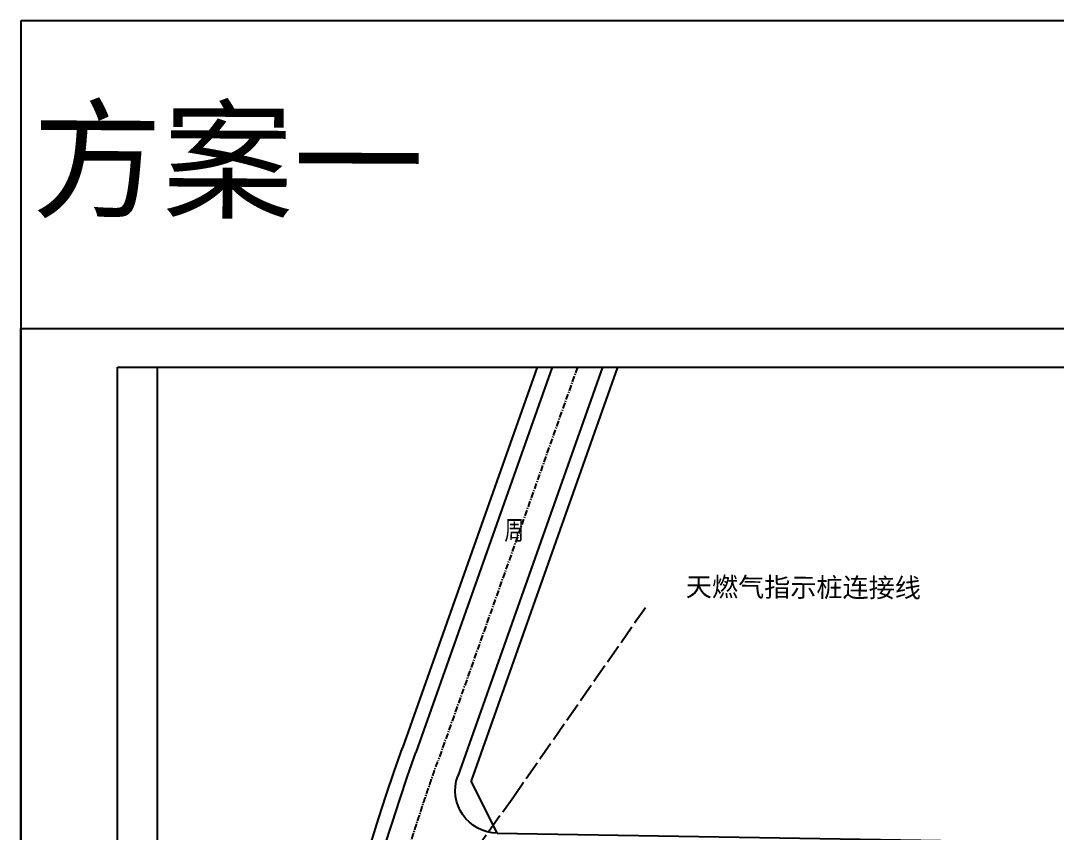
# Model space of a CAD drawing. Header units: millimetres. Extents: x -439850 to 1095597, y 3556331 to 4116172.
# Drawn here: x 419308 to 638192, y 3944639 to 4116172 of the extents above; entities that cross this region are included whole.
import ezdxf
from ezdxf.enums import TextEntityAlignment as Align

# ---------------------------------------------------------------- set-up
doc = ezdxf.new("R2010")
doc.units = ezdxf.units.MM
doc.header["$LTSCALE"] = 1000
doc.header["$MEASUREMENT"] = 0
doc.linetypes.add('CENTER', pattern=[2, 1.25, -0.25, 0.25, -0.25])
doc.linetypes.add('X3', pattern=[5, 4, -1])
for name, color, linetype in [('14中心线', 1, 'CENTER'), ('14缘石线', 7, 'Continuous'), ('14道路红线', 7, 'Continuous'), ('17特殊管线', 62, 'Continuous'), ('18标注', 7, 'Continuous'), ('19图框', 7, 'Continuous'), ('TG_SUNBUILD', 41, 'Continuous')]:
    doc.layers.add(name, color=color, linetype=linetype)
doc.styles.add('ST', font='', dxfattribs={"width": 0.75})
doc.styles.get('ST').set_extended_font_data('NSimSun')

msp = doc.modelspace()

# ---------------------------------------------------------------- linework, layer by layer
at = {"layer": '14中心线', "extrusion": (0, 0, -1)}
msp.add_line((536869, 4043019), (507447, 3959997), dxfattribs=at)
msp.add_arc((-978727, 3792980), 500000, 0.55647, 19.51391, dxfattribs=at)
at = {"layer": '14缘石线', "extrusion": (0, 0, -1)}
msp.add_line((531564, 4043019), (502734, 3961668), dxfattribs=at)
msp.add_arc((-978727, 3792980), 505000, 0.55647, 19.51391, dxfattribs=at)
at = {"layer": '14道路红线', "extrusion": (0, 0, -1)}
for p, q in [((528381, 4043019), (499906, 3962670)), ((542173, 4043019), (511578, 3956686)), ((545356, 4043019), (514405, 3955684)), ((519909, 3944681), (514405, 3955684)), ((519909, 3944681), (847291, 3939147))]:
    msp.add_line(p, q, dxfattribs=at)
for centre, radius, start in [((-978727, 3792980), 508000, 0.55647), ((-520061, 3953679), 9000, 270.96834)]:
    msp.add_arc(centre, radius, start, 19.51391, dxfattribs=at)
at = {"layer": '17特殊管线', "color": 44, "linetype": 'X3', "extrusion": (0, 0, -1)}
for p, q in [((551227, 3992259), (523410, 3952358)), ((523410, 3952358), (492597, 3909336))]:
    msp.add_line(p, q, dxfattribs=at)
at = {"layer": '18标注', "color": 4, "ltscale": 0.02}
for p, q in [((1095597, 4116172), (419308, 4116172)), ((419308, 4116172), (419308, 3573017))]:
    msp.add_line(p, q, dxfattribs=at)
at = {"layer": '19图框'}
for p, q in [((439719, 4043019), (1087433, 4043019)), ((439719, 3581181), (439719, 4043019))]:
    msp.add_line(p, q, dxfattribs=at)
at = {"layer": '19图框', "extrusion": (0, 0, -1)}
for p, q in [((448217, 3618002), (448217, 4043019)), ((448217, 4043019), (917489, 4043019))]:
    msp.add_line(p, q, dxfattribs=at)
at = {"layer": 'TG_SUNBUILD', "color": 4}
for p, q in [((419308, 4051183), (1095597, 4051183)), ((419308, 3573017), (419308, 4051183))]:
    msp.add_line(p, q, dxfattribs=at)

# ---------------------------------------------------------------- texts
at = {"layer": '19图框', "style": 'ST', "oblique": 0}
msp.add_text('方案一', height=20225.9, rotation=359.70014, dxfattribs=at).set_placement((463072, 4087081), align=Align.MIDDLE)
at = {"layer": '19图框', "style": 'ST', "width": 0.75}
msp.add_text('周', height=4045, rotation=359.70014, dxfattribs=at).set_placement((521435, 4006616))
at = {"layer": '19图框', "style": 'ST', "oblique": 0}
msp.add_text('天燃气指示桩连接线', height=4045.2, rotation=359.70014, dxfattribs=at).set_placement((559741, 3994680))

doc.saveas('drawing.dxf')
